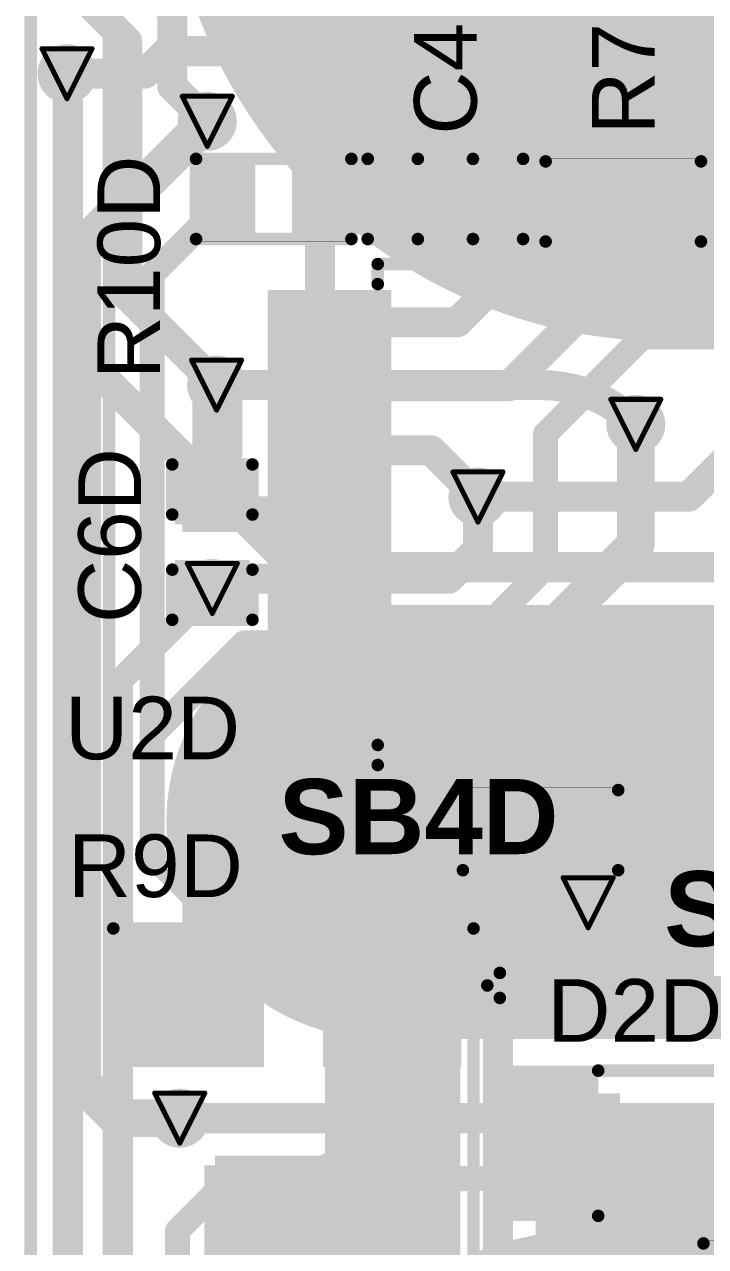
# Model space of a CAD drawing. Header units: inches. Extents: x -3.9 to 9.5, y -7 to 2.6.
# Drawn here: x -0.1086 to 0.1632, y -5.022 to -4.5341 of the extents above; entities that cross this region are included whole.
import ezdxf

# ---------------------------------------------------------------- set-up
doc = ezdxf.new("R2010")
doc.units = ezdxf.units.IN
doc.header["$MEASUREMENT"] = 0
for name, color, linetype in [('Board Outline', 216, 'Continuous'), ('Bottom Layer', 5, 'Continuous'), ('Bottom Overlay', 54, 'Continuous'), ('Bottom Paste', 16, 'Continuous'), ('Bottom Solder', 6, 'Continuous'), ('Drill Drawing', 1, 'Continuous'), ('Top Layer', 1, 'Continuous'), ('Top Overlay', 2, 'Continuous'), ('Top Paste', 8, 'Continuous'), ('Top Solder', 216, 'Continuous'), ('Via Holes', 16, 'Continuous')]:
    doc.layers.add(name, color=color, linetype=linetype)
doc.styles.add('Arial', font='', dxfattribs={"height": 0.2})
doc.styles.add('Arial_Bold', font='', dxfattribs={"height": 0.2})
doc.styles.get('Arial').set_extended_font_data('Arial')
doc.styles.get('Arial_Bold').set_extended_font_data('Arial', bold=True)

# ---------------------------------------------------------------- blocks, each defined once
blk = doc.blocks.new('14_TSSOP_38')
at = {"layer": 'Top Layer'}
for points in [[(0.08858, 0.08563), (0.12992, 0.08563), (0.12992, 0.06791), (0.08858, 0.06791)], [(0.08858, 0.06004), (0.12992, 0.06004), (0.12992, 0.04232), (0.08858, 0.04232)], [(0.08858, 0.03445), (0.12992, 0.03445), (0.12992, 0.01673), (0.08858, 0.01673)], [(0.08858, 0.00886), (0.12992, 0.00886), (0.12992, -0.00886), (0.08858, -0.00886)], [(0.08858, -0.01673), (0.12992, -0.01673), (0.12992, -0.03445), (0.08858, -0.03445)], [(0.08858, -0.04232), (0.12992, -0.04232), (0.12992, -0.06004), (0.08858, -0.06004)], [(0.08858, -0.06791), (0.12992, -0.06791), (0.12992, -0.08563), (0.08858, -0.08563)]]:
    blk.add_hatch(color=1, dxfattribs=at).paths.add_polyline_path(points)
at = {"layer": 'Top Paste'}
for points in [[(0.08858, 0.08563), (0.12992, 0.08563), (0.12992, 0.06791), (0.08858, 0.06791)], [(0.08858, 0.06004), (0.12992, 0.06004), (0.12992, 0.04232), (0.08858, 0.04232)], [(0.08858, 0.03445), (0.12992, 0.03445), (0.12992, 0.01673), (0.08858, 0.01673)], [(0.08858, 0.00886), (0.12992, 0.00886), (0.12992, -0.00886), (0.08858, -0.00886)], [(0.08858, -0.01673), (0.12992, -0.01673), (0.12992, -0.03445), (0.08858, -0.03445)], [(0.08858, -0.04232), (0.12992, -0.04232), (0.12992, -0.06004), (0.08858, -0.06004)], [(0.08858, -0.06791), (0.12992, -0.06791), (0.12992, -0.08563), (0.08858, -0.08563)]]:
    blk.add_hatch(color=8, dxfattribs=at).paths.add_polyline_path(points)
at = {"layer": 'Top Solder'}
for points in [[(0.08458, 0.08963), (0.13392, 0.08963), (0.13392, 0.06391), (0.08458, 0.06391)], [(0.08458, 0.06404), (0.13392, 0.06404), (0.13392, 0.03832), (0.08458, 0.03832)], [(0.08458, 0.03845), (0.13392, 0.03845), (0.13392, 0.01273), (0.08458, 0.01273)], [(0.08458, 0.01286), (0.13392, 0.01286), (0.13392, -0.01286), (0.08458, -0.01286)], [(0.08458, -0.01273), (0.13392, -0.01273), (0.13392, -0.03845), (0.08458, -0.03845)], [(0.08458, -0.03832), (0.13392, -0.03832), (0.13392, -0.06404), (0.08458, -0.06404)], [(0.08458, -0.06391), (0.13392, -0.06391), (0.13392, -0.08963), (0.08458, -0.08963)]]:
    blk.add_hatch(color=216, dxfattribs=at).paths.add_polyline_path(points)
at = {"layer": 'Top Overlay', "const_width": 0.005}
for points in [[(0.09, 0.1), (-0.09, 0.1)], [(0.09, 0.1), (0.09, 0.092)], [(0.09, -0.092), (0.09, -0.1)], [(0.09, -0.1), (-0.09, -0.1)]]:
    blk.add_lwpolyline(points, dxfattribs=at)
at = {"layer": 'Top Overlay', "const_width": 0.0025}
for points in [[(0.08875, 0.1, 1), (0.09125, 0.1, 1)], [(0.08875, 0.1, 1), (0.09125, 0.1, 1)], [(0.08875, 0.092, 1), (0.09125, 0.092, 1)], [(0.08875, -0.092, 1), (0.09125, -0.092, 1)], [(0.08875, -0.1, 1), (0.09125, -0.1, 1)], [(0.08875, -0.1, 1), (0.09125, -0.1, 1)]]:
    blk.add_lwpolyline(points, format="xyb", close=True, dxfattribs=at)
blk = doc.blocks.new('S______B______0402_80')
at = {"layer": 'Top Layer'}
for points in [[(-0.0275, -0.0125), (-0.0275, 0.0125), (-0.0095, 0.0125), (-0.0095, -0.0125)], [(0.0095, -0.0125), (0.0095, 0.0125), (0.0275, 0.0125), (0.0275, -0.0125)]]:
    blk.add_hatch(color=1, dxfattribs=at).paths.add_polyline_path(points)
at = {"layer": 'Top Paste'}
for points in [[(-0.0275, -0.0125), (-0.0275, 0.0125), (-0.0095, 0.0125), (-0.0095, -0.0125)], [(0.0095, -0.0125), (0.0095, 0.0125), (0.0275, 0.0125), (0.0275, -0.0125)]]:
    blk.add_hatch(color=8, dxfattribs=at).paths.add_polyline_path(points)
at = {"layer": 'Top Solder'}
for points in [[(-0.02967, -0.01467), (-0.02967, 0.01467), (-0.00733, 0.01467), (-0.00733, -0.01467)], [(0.00733, -0.01467), (0.00733, 0.01467), (0.02967, 0.01467), (0.02967, -0.01467)]]:
    blk.add_hatch(color=216, dxfattribs=at).paths.add_polyline_path(points)
at = {"layer": 'Top Overlay'}
for points, const_width in [([(-0.031, 0.016), (-0.031, -0.016)], 0.005), ([(0.031, 0.016), (-0.031, 0.016)], 0.005), ([(0.031, 0.016), (0.031, -0.016)], 0.005), ([(0.031, -0.016), (-0.031, -0.016)], 0.005), ([(0.032, -0.017), (-0.032, -0.017)], 0.000127)]:
    blk.add_lwpolyline(points, dxfattribs=dict(at, const_width=const_width))
for points, const_width in [([(-0.03225, 0.016, 1), (-0.02975, 0.016, 1)], 0.0025), ([(-0.03225, 0.016, 1), (-0.02975, 0.016, 1)], 0.0025), ([(0.02975, 0.016, 1), (0.03225, 0.016, 1)], 0.0025), ([(0.02975, 0.016, 1), (0.03225, 0.016, 1)], 0.0025), ([(-0.03225, -0.016, 1), (-0.02975, -0.016, 1)], 0.0025), ([(-0.03225, -0.016, 1), (-0.02975, -0.016, 1)], 0.0025), ([(0.02975, -0.016, 1), (0.03225, -0.016, 1)], 0.0025), ([(0.02975, -0.016, 1), (0.03225, -0.016, 1)], 0.0025), ([(-0.03203, -0.017, 1), (-0.03197, -0.017, 1)], 0.0000635), ([(0.03197, -0.017, 1), (0.03203, -0.017, 1)], 0.0000635)]:
    blk.add_lwpolyline(points, format="xyb", close=True, dxfattribs=dict(at, const_width=const_width))
blk = doc.blocks.new('R___0402_115')
at = {"layer": 'Top Layer'}
for points in [[(-0.0275, -0.0125), (-0.0275, 0.0125), (-0.0095, 0.0125), (-0.0095, -0.0125)], [(0.0095, -0.0125), (0.0095, 0.0125), (0.0275, 0.0125), (0.0275, -0.0125)]]:
    blk.add_hatch(color=1, dxfattribs=at).paths.add_polyline_path(points)
at = {"layer": 'Top Paste'}
for points in [[(-0.0275, -0.0125), (-0.0275, 0.0125), (-0.0095, 0.0125), (-0.0095, -0.0125)], [(0.0095, -0.0125), (0.0095, 0.0125), (0.0275, 0.0125), (0.0275, -0.0125)]]:
    blk.add_hatch(color=8, dxfattribs=at).paths.add_polyline_path(points)
at = {"layer": 'Top Solder'}
for points in [[(-0.02967, -0.01467), (-0.02967, 0.01467), (-0.00733, 0.01467), (-0.00733, -0.01467)], [(0.00733, -0.01467), (0.00733, 0.01467), (0.02967, 0.01467), (0.02967, -0.01467)]]:
    blk.add_hatch(color=216, dxfattribs=at).paths.add_polyline_path(points)
at = {"layer": 'Top Overlay'}
for points, const_width in [([(-0.031, -0.016), (-0.031, 0.016)], 0.005), ([(-0.031, 0.016), (0.031, 0.016)], 0.005), ([(0.031, -0.016), (0.031, 0.016)], 0.005), ([(-0.031, -0.016), (0.031, -0.016)], 0.005), ([(-0.032, -0.017), (0.032, -0.017)], 0.000127)]:
    blk.add_lwpolyline(points, dxfattribs=dict(at, const_width=const_width))
for points, const_width in [([(-0.03225, 0.016, 1), (-0.02975, 0.016, 1)], 0.0025), ([(-0.03225, 0.016, 1), (-0.02975, 0.016, 1)], 0.0025), ([(0.02975, 0.016, 1), (0.03225, 0.016, 1)], 0.0025), ([(0.02975, 0.016, 1), (0.03225, 0.016, 1)], 0.0025), ([(-0.03225, -0.016, 1), (-0.02975, -0.016, 1)], 0.0025), ([(-0.03225, -0.016, 1), (-0.02975, -0.016, 1)], 0.0025), ([(0.02975, -0.016, 1), (0.03225, -0.016, 1)], 0.0025), ([(0.02975, -0.016, 1), (0.03225, -0.016, 1)], 0.0025), ([(-0.03203, -0.017, 1), (-0.03197, -0.017, 1)], 0.0000635), ([(0.03197, -0.017, 1), (0.03203, -0.017, 1)], 0.0000635)]:
    blk.add_lwpolyline(points, format="xyb", close=True, dxfattribs=dict(at, const_width=const_width))
blk = doc.blocks.new('TC33X_2_104E__122')
at = {"layer": 'Top Layer'}
for points in [[(0.00787, 0.12992), (0.07087, 0.12992), (0.07087, 0.07087), (0.00787, 0.07087)], [(-0.02362, 0.02362), (0.02362, 0.02362), (0.02362, -0.02362), (-0.02362, -0.02362)], [(0.05512, 0.02362), (0.10236, 0.02362), (0.10236, -0.02362), (0.05512, -0.02362)]]:
    blk.add_hatch(color=1, dxfattribs=at).paths.add_polyline_path(points)
at = {"layer": 'Top Paste'}
for points in [[(0.00787, 0.12992), (0.07087, 0.12992), (0.07087, 0.07087), (0.00787, 0.07087)], [(-0.02362, 0.02362), (0.02362, 0.02362), (0.02362, -0.02362), (-0.02362, -0.02362)], [(0.05512, 0.02362), (0.10236, 0.02362), (0.10236, -0.02362), (0.05512, -0.02362)]]:
    blk.add_hatch(color=8, dxfattribs=at).paths.add_polyline_path(points)
at = {"layer": 'Top Solder'}
for points in [[(0.00387, 0.13392), (0.07487, 0.13392), (0.07487, 0.06687), (0.00387, 0.06687)], [(-0.02762, 0.02762), (0.02762, 0.02762), (0.02762, -0.02762), (-0.02762, -0.02762)], [(0.05112, 0.02762), (0.10636, 0.02762), (0.10636, -0.02762), (0.05112, -0.02762)]]:
    blk.add_hatch(color=216, dxfattribs=at).paths.add_polyline_path(points)
at = {"layer": 'Top Overlay', "const_width": 0.005}
for points in [[(-0.02063, 0.1242), (-0.03252, 0.11231)], [(-0.00063, 0.1242), (-0.02063, 0.1242)], [(0.09937, 0.1242), (0.07937, 0.1242)], [(0.11126, 0.11231), (0.09937, 0.1242)], [(-0.03252, 0.11231), (-0.03252, -0.02776)], [(0.11126, 0.11231), (0.11126, -0.02776)], [(-0.038, -0.005), (-0.043, 0)], [(-0.043, 0), (-0.043, -0.01)], [(-0.038, -0.005), (-0.043, -0.01)], [(0.11126, -0.02776), (-0.03252, -0.02776)]]:
    blk.add_lwpolyline(points, dxfattribs=at)
at = {"layer": 'Top Overlay', "const_width": 0.0025}
for points in [[(-0.02188, 0.1242, 1), (-0.01938, 0.1242, 1)], [(-0.02188, 0.1242, 1), (-0.01938, 0.1242, 1)], [(-0.00188, 0.1242, 1), (0.00062, 0.1242, 1)], [(0.07812, 0.1242, 1), (0.08062, 0.1242, 1)], [(0.09812, 0.1242, 1), (0.10062, 0.1242, 1)], [(0.09812, 0.1242, 1), (0.10062, 0.1242, 1)], [(-0.03377, 0.11231, 1), (-0.03127, 0.11231, 1)], [(-0.03377, 0.11231, 1), (-0.03127, 0.11231, 1)], [(0.11001, 0.11231, 1), (0.11251, 0.11231, 1)], [(0.11001, 0.11231, 1), (0.11251, 0.11231, 1)], [(-0.04425, 0, 1), (-0.04175, 0, 1)], [(-0.04425, 0, 1), (-0.04175, 0, 1)], [(-0.03925, -0.005, 1), (-0.03675, -0.005, 1)], [(-0.03925, -0.005, 1), (-0.03675, -0.005, 1)], [(-0.04425, -0.01, 1), (-0.04175, -0.01, 1)], [(-0.04425, -0.01, 1), (-0.04175, -0.01, 1)], [(-0.03377, -0.02776, 1), (-0.03127, -0.02776, 1)], [(-0.03377, -0.02776, 1), (-0.03127, -0.02776, 1)], [(0.11001, -0.02776, 1), (0.11251, -0.02776, 1)], [(0.11001, -0.02776, 1), (0.11251, -0.02776, 1)]]:
    blk.add_lwpolyline(points, format="xyb", close=True, dxfattribs=at)
blk = doc.blocks.new('R__0402_136')
at = {"layer": 'Top Layer'}
for points in [[(-0.0275, -0.0125), (-0.0275, 0.0125), (-0.0095, 0.0125), (-0.0095, -0.0125)], [(0.0095, -0.0125), (0.0095, 0.0125), (0.0275, 0.0125), (0.0275, -0.0125)]]:
    blk.add_hatch(color=1, dxfattribs=at).paths.add_polyline_path(points)
at = {"layer": 'Top Paste'}
for points in [[(-0.0275, -0.0125), (-0.0275, 0.0125), (-0.0095, 0.0125), (-0.0095, -0.0125)], [(0.0095, -0.0125), (0.0095, 0.0125), (0.0275, 0.0125), (0.0275, -0.0125)]]:
    blk.add_hatch(color=8, dxfattribs=at).paths.add_polyline_path(points)
at = {"layer": 'Top Solder'}
for points in [[(-0.0315, -0.0165), (-0.0315, 0.0165), (-0.0055, 0.0165), (-0.0055, -0.0165)], [(0.0055, -0.0165), (0.0055, 0.0165), (0.0315, 0.0165), (0.0315, -0.0165)]]:
    blk.add_hatch(color=216, dxfattribs=at).paths.add_polyline_path(points)
at = {"layer": 'Top Overlay'}
for points, const_width in [([(-0.031, 0.016), (-0.031, -0.016)], 0.005), ([(0.031, 0.016), (-0.031, 0.016)], 0.005), ([(0.031, 0.016), (0.031, -0.016)], 0.005), ([(0.031, -0.016), (-0.031, -0.016)], 0.005), ([(0.032, -0.017), (-0.032, -0.017)], 0.000127)]:
    blk.add_lwpolyline(points, dxfattribs=dict(at, const_width=const_width))
for points, const_width in [([(-0.03225, 0.016, 1), (-0.02975, 0.016, 1)], 0.0025), ([(-0.03225, 0.016, 1), (-0.02975, 0.016, 1)], 0.0025), ([(0.02975, 0.016, 1), (0.03225, 0.016, 1)], 0.0025), ([(0.02975, 0.016, 1), (0.03225, 0.016, 1)], 0.0025), ([(-0.03225, -0.016, 1), (-0.02975, -0.016, 1)], 0.0025), ([(-0.03225, -0.016, 1), (-0.02975, -0.016, 1)], 0.0025), ([(0.02975, -0.016, 1), (0.03225, -0.016, 1)], 0.0025), ([(0.02975, -0.016, 1), (0.03225, -0.016, 1)], 0.0025), ([(-0.03203, -0.017, 1), (-0.03197, -0.017, 1)], 0.0000635), ([(0.03197, -0.017, 1), (0.03203, -0.017, 1)], 0.0000635)]:
    blk.add_lwpolyline(points, format="xyb", close=True, dxfattribs=dict(at, const_width=const_width))
blk = doc.blocks.new('R___0402_150')
at = {"layer": 'Top Layer'}
for points in [[(-0.0275, -0.0125), (-0.0275, 0.0125), (-0.0095, 0.0125), (-0.0095, -0.0125)], [(0.0095, -0.0125), (0.0095, 0.0125), (0.0275, 0.0125), (0.0275, -0.0125)]]:
    blk.add_hatch(color=1, dxfattribs=at).paths.add_polyline_path(points)
at = {"layer": 'Top Paste'}
for points in [[(-0.0275, -0.0125), (-0.0275, 0.0125), (-0.0095, 0.0125), (-0.0095, -0.0125)], [(0.0095, -0.0125), (0.0095, 0.0125), (0.0275, 0.0125), (0.0275, -0.0125)]]:
    blk.add_hatch(color=8, dxfattribs=at).paths.add_polyline_path(points)
at = {"layer": 'Top Solder'}
for points in [[(-0.02967, -0.01467), (-0.02967, 0.01467), (-0.00733, 0.01467), (-0.00733, -0.01467)], [(0.00733, -0.01467), (0.00733, 0.01467), (0.02967, 0.01467), (0.02967, -0.01467)]]:
    blk.add_hatch(color=216, dxfattribs=at).paths.add_polyline_path(points)
at = {"layer": 'Top Overlay'}
for points, const_width in [([(-0.031, 0.016), (-0.031, -0.016)], 0.005), ([(0.031, 0.016), (-0.031, 0.016)], 0.005), ([(0.031, 0.016), (0.031, -0.016)], 0.005), ([(0.031, -0.016), (-0.031, -0.016)], 0.005), ([(0.032, -0.017), (-0.032, -0.017)], 0.000127)]:
    blk.add_lwpolyline(points, dxfattribs=dict(at, const_width=const_width))
for points, const_width in [([(-0.03225, 0.016, 1), (-0.02975, 0.016, 1)], 0.0025), ([(-0.03225, 0.016, 1), (-0.02975, 0.016, 1)], 0.0025), ([(0.02975, 0.016, 1), (0.03225, 0.016, 1)], 0.0025), ([(0.02975, 0.016, 1), (0.03225, 0.016, 1)], 0.0025), ([(-0.03225, -0.016, 1), (-0.02975, -0.016, 1)], 0.0025), ([(-0.03225, -0.016, 1), (-0.02975, -0.016, 1)], 0.0025), ([(0.02975, -0.016, 1), (0.03225, -0.016, 1)], 0.0025), ([(0.02975, -0.016, 1), (0.03225, -0.016, 1)], 0.0025), ([(-0.03203, -0.017, 1), (-0.03197, -0.017, 1)], 0.0000635), ([(0.03197, -0.017, 1), (0.03203, -0.017, 1)], 0.0000635)]:
    blk.add_lwpolyline(points, format="xyb", close=True, dxfattribs=dict(at, const_width=const_width))
blk = doc.blocks.new('_EMG________B_199')
at = {"layer": 'Bottom Layer'}
h = blk.add_hatch(color=5, dxfattribs=at)
edge = h.paths.add_edge_path()
edge.add_arc((0, 0.3932), 0.19685, 0, 360)
h = blk.add_hatch(color=5, dxfattribs=at)
edge = h.paths.add_edge_path()
edge.add_arc((-0.11417, 0.0005), 0.08268, 90, 270)
edge.add_line((-0.11417, -0.08217), (0.11417, -0.08217))
edge.add_arc((0.11417, 0.0005), 0.08268, 270, 450)
edge.add_line((0.11417, 0.08318), (-0.11417, 0.08318))
at = {"layer": 'Bottom Paste'}
h = blk.add_hatch(color=16, dxfattribs=at)
edge = h.paths.add_edge_path()
edge.add_arc((0, 0.3932), 0.19685, 0, 360)
h = blk.add_hatch(color=16, dxfattribs=at)
edge = h.paths.add_edge_path()
edge.add_arc((-0.11417, 0.0005), 0.08268, 90, 270)
edge.add_line((-0.11417, -0.08217), (0.11417, -0.08217))
edge.add_arc((0.11417, 0.0005), 0.08268, 270, 450)
edge.add_line((0.11417, 0.08318), (-0.11417, 0.08318))
at = {"layer": 'Bottom Solder'}
h = blk.add_hatch(color=6, dxfattribs=at)
edge = h.paths.add_edge_path()
edge.add_arc((0, 0.3932), 0.20085, 0, 360)
h = blk.add_hatch(color=6, dxfattribs=at)
edge = h.paths.add_edge_path()
edge.add_arc((-0.11417, 0.0005), 0.08668, 90, 270)
edge.add_line((-0.11417, -0.08617), (0.11417, -0.08617))
edge.add_arc((0.11417, 0.0005), 0.08668, 270, 450)
edge.add_line((0.11417, 0.08718), (-0.11417, 0.08718))
at = {"layer": 'Bottom Overlay', "const_width": 0.005}
blk.add_lwpolyline([(-0.22375, -0.43172), (-0.22375, 0.43172)], dxfattribs=at)
blk = doc.blocks.new('SOD_323_213')
at = {"layer": 'Top Layer'}
for points in [[(-0.02953, -0.01772), (-0.06102, -0.01772), (-0.06102, 0.01772), (-0.02953, 0.01772)], [(0.06102, -0.01772), (0.02953, -0.01772), (0.02953, 0.01772), (0.06102, 0.01772)]]:
    blk.add_hatch(color=1, dxfattribs=at).paths.add_polyline_path(points)
at = {"layer": 'Top Overlay'}
for points in [[(-0.079, 0.019), (-0.036, 0.019), (-0.036, 0.031), (-0.079, 0.031)], [(-0.079, -0.02), (-0.062, -0.02), (-0.062, 0.02), (-0.079, 0.02)], [(-0.079, -0.031), (-0.036, -0.031), (-0.036, -0.019), (-0.079, -0.019)]]:
    blk.add_hatch(color=2, dxfattribs=at).paths.add_polyline_path(points)
at = {"layer": 'Top Paste'}
for points in [[(-0.02953, -0.01772), (-0.06102, -0.01772), (-0.06102, 0.01772), (-0.02953, 0.01772)], [(0.06102, -0.01772), (0.02953, -0.01772), (0.02953, 0.01772), (0.06102, 0.01772)]]:
    blk.add_hatch(color=8, dxfattribs=at).paths.add_polyline_path(points)
at = {"layer": 'Top Solder'}
for points in [[(-0.02736, -0.01988), (-0.06319, -0.01988), (-0.06319, 0.01988), (-0.02736, 0.01988)], [(0.06319, -0.01988), (0.02736, -0.01988), (0.02736, 0.01988), (0.06319, 0.01988)]]:
    blk.add_hatch(color=216, dxfattribs=at).paths.add_polyline_path(points)
at = {"layer": 'Top Overlay', "const_width": 0.005}
for points in [[(-0.036, 0.029), (0.037, 0.029)], [(0.037, 0.022), (0.037, 0.029)], [(0.037, -0.029), (0.037, -0.022)], [(-0.036, -0.029), (0.037, -0.029)]]:
    blk.add_lwpolyline(points, dxfattribs=at)
at = {"layer": 'Top Overlay', "const_width": 0.0025}
for points in [[(-0.03725, 0.029, 1), (-0.03475, 0.029, 1)], [(0.03575, 0.029, 1), (0.03825, 0.029, 1)], [(0.03575, 0.029, 1), (0.03825, 0.029, 1)], [(0.03575, 0.022, 1), (0.03825, 0.022, 1)], [(0.03575, -0.022, 1), (0.03825, -0.022, 1)], [(-0.03725, -0.029, 1), (-0.03475, -0.029, 1)], [(0.03575, -0.029, 1), (0.03825, -0.029, 1)], [(0.03575, -0.029, 1), (0.03825, -0.029, 1)]]:
    blk.add_lwpolyline(points, format="xyb", close=True, dxfattribs=at)
blk = doc.blocks.new('C___0402_227')
at = {"layer": 'Top Layer'}
for points in [[(-0.0275, -0.0125), (-0.0275, 0.0125), (-0.0095, 0.0125), (-0.0095, -0.0125)], [(0.0095, -0.0125), (0.0095, 0.0125), (0.0275, 0.0125), (0.0275, -0.0125)]]:
    blk.add_hatch(color=1, dxfattribs=at).paths.add_polyline_path(points)
at = {"layer": 'Top Paste'}
for points in [[(-0.0275, -0.0125), (-0.0275, 0.0125), (-0.0095, 0.0125), (-0.0095, -0.0125)], [(0.0095, -0.0125), (0.0095, 0.0125), (0.0275, 0.0125), (0.0275, -0.0125)]]:
    blk.add_hatch(color=8, dxfattribs=at).paths.add_polyline_path(points)
at = {"layer": 'Top Solder'}
for points in [[(-0.02986, -0.01486), (-0.02986, 0.01486), (-0.00714, 0.01486), (-0.00714, -0.01486)], [(0.00714, -0.01486), (0.00714, 0.01486), (0.02986, 0.01486), (0.02986, -0.01486)]]:
    blk.add_hatch(color=216, dxfattribs=at).paths.add_polyline_path(points)
at = {"layer": 'Top Overlay', "const_width": 0.005}
for points in [[(-0.011, 0.016), (-0.031, 0.016)], [(-0.031, -0.016), (-0.031, 0.016)], [(0.031, 0.016), (0.011, 0.016)], [(0.031, -0.016), (0.031, 0.016)], [(-0.011, -0.016), (-0.031, -0.016)], [(0.031, -0.016), (0.011, -0.016)]]:
    blk.add_lwpolyline(points, dxfattribs=at)
at = {"layer": 'Top Overlay', "const_width": 0.0025}
for points in [[(-0.03225, 0.016, 1), (-0.02975, 0.016, 1)], [(-0.03225, 0.016, 1), (-0.02975, 0.016, 1)], [(-0.01225, 0.016, 1), (-0.00975, 0.016, 1)], [(0.00975, 0.016, 1), (0.01225, 0.016, 1)], [(0.02975, 0.016, 1), (0.03225, 0.016, 1)], [(0.02975, 0.016, 1), (0.03225, 0.016, 1)], [(-0.03225, -0.016, 1), (-0.02975, -0.016, 1)], [(-0.03225, -0.016, 1), (-0.02975, -0.016, 1)], [(-0.01225, -0.016, 1), (-0.00975, -0.016, 1)], [(0.00975, -0.016, 1), (0.01225, -0.016, 1)], [(0.02975, -0.016, 1), (0.03225, -0.016, 1)], [(0.02975, -0.016, 1), (0.03225, -0.016, 1)]]:
    blk.add_lwpolyline(points, format="xyb", close=True, dxfattribs=at)
blk = doc.blocks.new('C___0402_241')
at = {"layer": 'Top Layer'}
for points in [[(-0.0275, -0.0125), (-0.0275, 0.0125), (-0.0095, 0.0125), (-0.0095, -0.0125)], [(0.0095, -0.0125), (0.0095, 0.0125), (0.0275, 0.0125), (0.0275, -0.0125)]]:
    blk.add_hatch(color=1, dxfattribs=at).paths.add_polyline_path(points)
at = {"layer": 'Top Paste'}
for points in [[(-0.0275, -0.0125), (-0.0275, 0.0125), (-0.0095, 0.0125), (-0.0095, -0.0125)], [(0.0095, -0.0125), (0.0095, 0.0125), (0.0275, 0.0125), (0.0275, -0.0125)]]:
    blk.add_hatch(color=8, dxfattribs=at).paths.add_polyline_path(points)
at = {"layer": 'Top Solder'}
for points in [[(-0.02986, -0.01486), (-0.02986, 0.01486), (-0.00714, 0.01486), (-0.00714, -0.01486)], [(0.00714, -0.01486), (0.00714, 0.01486), (0.02986, 0.01486), (0.02986, -0.01486)]]:
    blk.add_hatch(color=216, dxfattribs=at).paths.add_polyline_path(points)
at = {"layer": 'Top Overlay', "const_width": 0.005}
for points in [[(-0.011, 0.016), (-0.031, 0.016)], [(-0.031, 0.016), (-0.031, -0.016)], [(0.031, 0.016), (0.011, 0.016)], [(0.031, 0.016), (0.031, -0.016)], [(-0.011, -0.016), (-0.031, -0.016)], [(0.031, -0.016), (0.011, -0.016)]]:
    blk.add_lwpolyline(points, dxfattribs=at)
at = {"layer": 'Top Overlay', "const_width": 0.0025}
for points in [[(-0.03225, 0.016, 1), (-0.02975, 0.016, 1)], [(-0.03225, 0.016, 1), (-0.02975, 0.016, 1)], [(-0.01225, 0.016, 1), (-0.00975, 0.016, 1)], [(0.00975, 0.016, 1), (0.01225, 0.016, 1)], [(0.02975, 0.016, 1), (0.03225, 0.016, 1)], [(0.02975, 0.016, 1), (0.03225, 0.016, 1)], [(-0.03225, -0.016, 1), (-0.02975, -0.016, 1)], [(-0.03225, -0.016, 1), (-0.02975, -0.016, 1)], [(-0.01225, -0.016, 1), (-0.00975, -0.016, 1)], [(0.00975, -0.016, 1), (0.01225, -0.016, 1)], [(0.02975, -0.016, 1), (0.03225, -0.016, 1)], [(0.02975, -0.016, 1), (0.03225, -0.016, 1)]]:
    blk.add_lwpolyline(points, format="xyb", close=True, dxfattribs=at)

msp = doc.modelspace()

# ---------------------------------------------------------------- hatches: boundary and pattern name
at = {"layer": 'Bottom Layer'}
h = msp.add_hatch(color=5, dxfattribs=at)
edge = h.paths.add_edge_path()
edge.add_arc((-0.09165, -4.55378), 0.01181, 0, 360)
h = msp.add_hatch(color=5, dxfattribs=at)
edge = h.paths.add_edge_path()
edge.add_arc((-0.03565, -4.57278), 0.01181, 0, 360)
h = msp.add_hatch(color=5, dxfattribs=at)
edge = h.paths.add_edge_path()
edge.add_arc((-0.03195, -4.67808), 0.01181, 0, 360)
h = msp.add_hatch(color=5, dxfattribs=at)
edge = h.paths.add_edge_path()
edge.add_arc((0.13537, -4.69378), 0.01181, 0, 360)
h = msp.add_hatch(color=5, dxfattribs=at)
edge = h.paths.add_edge_path()
edge.add_arc((0.07235, -4.72278), 0.01181, 0, 360)
h = msp.add_hatch(color=5, dxfattribs=at)
edge = h.paths.add_edge_path()
edge.add_arc((-0.03365, -4.75928), 0.01181, 0, 360)
h = msp.add_hatch(color=5, dxfattribs=at)
edge = h.paths.add_edge_path()
edge.add_arc((0.11635, -4.88478), 0.01181, 0, 360)
h = msp.add_hatch(color=5, dxfattribs=at)
edge = h.paths.add_edge_path()
edge.add_arc((-0.04665, -4.97078), 0.01181, 0, 360)
at = {"layer": 'Top Layer'}
h = msp.add_hatch(color=1, dxfattribs=at)
edge = h.paths.add_edge_path()
edge.add_arc((-0.09165, -4.55378), 0.01181, 0, 360)
h = msp.add_hatch(color=1, dxfattribs=at)
edge = h.paths.add_edge_path()
edge.add_arc((-0.03565, -4.57278), 0.01181, 0, 360)
for points in [[(0.13837, -4.61778), (0.19437, -4.61778), (0.19437, -4.57178), (0.13837, -4.57178)], [(0.06737, -4.61878), (0.12237, -4.61878), (0.12237, -4.59078), (0.06737, -4.59078)], [(-0.04565, -4.73678), (-0.01765, -4.73678), (-0.01765, -4.71078), (-0.04565, -4.71078)], [(-0.01865, -4.85878), (0.05235, -4.85878), (0.05235, -4.79778), (-0.01865, -4.79778)], [(0.01135, -5.05278), (0.06535, -5.05278), (0.06535, -4.89178), (0.01135, -4.89178)], [(0.09535, -5.05078), (0.17535, -5.05078), (0.17535, -4.96478), (0.09535, -4.96478)], [(-0.03265, -5.03978), (0.03035, -5.03978), (0.03035, -4.98578), (-0.03265, -4.98578)]]:
    msp.add_hatch(color=1, dxfattribs=at).paths.add_polyline_path(points)
h = msp.add_hatch(color=1, dxfattribs=at)
edge = h.paths.add_edge_path()
edge.add_arc((-0.03195, -4.67808), 0.01181, 0, 360)
h = msp.add_hatch(color=1, dxfattribs=at)
edge = h.paths.add_edge_path()
edge.add_arc((0.13537, -4.69378), 0.01181, 0, 360)
h = msp.add_hatch(color=1, dxfattribs=at)
edge = h.paths.add_edge_path()
edge.add_arc((0.07235, -4.72278), 0.01181, 0, 360)
h = msp.add_hatch(color=1, dxfattribs=at)
edge = h.paths.add_edge_path()
edge.add_arc((-0.03365, -4.75928), 0.01181, 0, 360)
h = msp.add_hatch(color=1, dxfattribs=at)
edge = h.paths.add_edge_path()
edge.add_arc((0.11635, -4.88478), 0.01181, 0, 360)
h = msp.add_hatch(color=1, dxfattribs=at)
edge = h.paths.add_edge_path()
edge.add_arc((-0.04665, -4.97078), 0.01181, 0, 360)
at = {"layer": 'Via Holes'}
h = msp.add_hatch(color=7, dxfattribs=at)
edge = h.paths.add_edge_path()
edge.add_arc((-0.09165, -4.55378), 0.00591, 0, 360)
h = msp.add_hatch(color=7, dxfattribs=at)
edge = h.paths.add_edge_path()
edge.add_arc((-0.03565, -4.57278), 0.00591, 0, 360)
h = msp.add_hatch(color=7, dxfattribs=at)
edge = h.paths.add_edge_path()
edge.add_arc((-0.03195, -4.67808), 0.00591, 0, 360)
h = msp.add_hatch(color=7, dxfattribs=at)
edge = h.paths.add_edge_path()
edge.add_arc((0.13537, -4.69378), 0.00591, 0, 360)
h = msp.add_hatch(color=7, dxfattribs=at)
edge = h.paths.add_edge_path()
edge.add_arc((0.07235, -4.72278), 0.00591, 0, 360)
h = msp.add_hatch(color=7, dxfattribs=at)
edge = h.paths.add_edge_path()
edge.add_arc((-0.03365, -4.75928), 0.00591, 0, 360)
h = msp.add_hatch(color=7, dxfattribs=at)
edge = h.paths.add_edge_path()
edge.add_arc((0.11635, -4.88478), 0.00591, 0, 360)
h = msp.add_hatch(color=7, dxfattribs=at)
edge = h.paths.add_edge_path()
edge.add_arc((-0.04665, -4.97078), 0.00591, 0, 360)

# ---------------------------------------------------------------- linework, layer by layer
at = {"layer": 'Board Outline', "const_width": 0.005}
msp.add_lwpolyline([(-0.10614, -5.28378), (-0.10613, -4.42332)], dxfattribs=at)
at = {"layer": 'Bottom Layer'}
for points, const_width in [([(-0.06484, -4.51359), (-0.04965, -4.52878)], 0.012), ([(-0.08865, -4.51978), (-0.06765, -4.54078)], 0.012), ([(-0.04965, -4.55878), (-0.04965, -4.52878)], 0.012), ([(-0.06765, -4.64238), (-0.06765, -4.54078)], 0.012), ([(-0.09165, -4.55378), (-0.09133, -4.5541)], 0.012), ([(-0.09133, -4.66086), (-0.09133, -4.5541)], 0.012), ([(-0.04965, -4.55878), (-0.03565, -4.57278)], 0.012), ([(-0.06765, -4.64238), (-0.03195, -4.67808)], 0.012), ([(-0.09133, -5.22328), (-0.09133, -4.66086)], 0.012), ([(-0.09133, -4.66086), (-0.0014, -4.75078)], 0.012), ([(-0.03195, -4.67808), (0.09746, -4.67808)], 0.012), ([(0.15654, -4.72259), (0.17635, -4.70278)], 0.012), ([(0.07235, -4.72278), (0.07254, -4.72259)], 0.012), ([(0.07254, -4.72259), (0.15654, -4.72259)], 0.012), ([(-0.0014, -4.75078), (0.17637, -4.75078)], 0.012), ([(-0.07033, -4.79596), (-0.03365, -4.75928)], 0.01), ([(-0.07033, -5.1251), (-0.07033, -4.79596)], 0.01), ([(-0.04665, -4.97078), (0.22435, -4.97078)], 0.012), ([(-0.04752, -5.01565), (-0.02761, -4.99574)], 0.01), ([(-0.02761, -4.99574), (0.22011, -4.99359)], 0.01), ([(-0.04752, -5.01565), (-0.04752, -5.0627)], 0.01)]:
    msp.add_lwpolyline(points, dxfattribs=dict(at, const_width=const_width))
for points, const_width in [([(-0.05265, -4.52878, 1), (-0.04665, -4.52878, 1)], 0.006), ([(-0.05265, -4.52878, 1), (-0.04665, -4.52878, 1)], 0.006), ([(-0.07065, -4.54078, 1), (-0.06465, -4.54078, 1)], 0.006), ([(-0.07065, -4.54078, 1), (-0.06465, -4.54078, 1)], 0.006), ([(-0.09465, -4.55378, 1), (-0.08865, -4.55378, 1)], 0.006), ([(-0.09433, -4.5541, 1), (-0.08833, -4.5541, 1)], 0.006), ([(-0.09433, -4.5541, 1), (-0.08833, -4.5541, 1)], 0.006), ([(-0.05265, -4.55878, 1), (-0.04665, -4.55878, 1)], 0.006), ([(-0.05265, -4.55878, 1), (-0.04665, -4.55878, 1)], 0.006), ([(-0.03865, -4.57278, 1), (-0.03265, -4.57278, 1)], 0.006), ([(-0.07065, -4.64238, 1), (-0.06465, -4.64238, 1)], 0.006), ([(-0.07065, -4.64238, 1), (-0.06465, -4.64238, 1)], 0.006), ([(-0.09433, -4.66086, 1), (-0.08833, -4.66086, 1)], 0.006), ([(-0.09433, -4.66086, 1), (-0.08833, -4.66086, 1)], 0.006), ([(-0.09433, -4.66086, 1), (-0.08833, -4.66086, 1)], 0.006), ([(-0.03495, -4.67808, 1), (-0.02895, -4.67808, 1)], 0.006), ([(-0.03495, -4.67808, 1), (-0.02895, -4.67808, 1)], 0.006), ([(0.09446, -4.67808, 1), (0.10046, -4.67808, 1)], 0.006), ([(0.09446, -4.67808, 1), (0.10046, -4.67808, 1)], 0.006), ([(0.13237, -4.69378, 1), (0.13837, -4.69378, 1)], 0.006), ([(0.06935, -4.72278, 1), (0.07535, -4.72278, 1)], 0.006), ([(0.06954, -4.72259, 1), (0.07554, -4.72259, 1)], 0.006), ([(0.06954, -4.72259, 1), (0.07554, -4.72259, 1)], 0.006), ([(0.15354, -4.72259, 1), (0.15954, -4.72259, 1)], 0.006), ([(0.15354, -4.72259, 1), (0.15954, -4.72259, 1)], 0.006), ([(-0.0044, -4.75078, 1), (0.0016, -4.75078, 1)], 0.006), ([(-0.0044, -4.75078, 1), (0.0016, -4.75078, 1)], 0.006), ([(-0.03615, -4.75928, 1), (-0.03115, -4.75928, 1)], 0.005), ([(-0.07283, -4.79596, 1), (-0.06783, -4.79596, 1)], 0.005), ([(-0.07283, -4.79596, 1), (-0.06783, -4.79596, 1)], 0.005), ([(-0.04965, -4.97078, 1), (-0.04365, -4.97078, 1)], 0.006), ([(-0.03011, -4.99574, 1), (-0.02511, -4.99574, 1)], 0.005), ([(-0.03011, -4.99574, 1), (-0.02511, -4.99574, 1)], 0.005), ([(-0.05002, -5.01565, 1), (-0.04502, -5.01565, 1)], 0.005), ([(-0.05002, -5.01565, 1), (-0.04502, -5.01565, 1)], 0.005)]:
    msp.add_lwpolyline(points, format="xyb", close=True, dxfattribs=dict(at, const_width=const_width))
for points, const_width in [([(0.09746, -4.67808, -0.198913), (0.13537, -4.69378)], 0.012), ([(-0.02265, -5.09928, -1.34747), (0.20885, -5.46541)], 0.02)]:
    msp.add_lwpolyline(points, format="xyb", dxfattribs=dict(at, const_width=const_width))
at = {"layer": 'Drill Drawing', "const_width": 0.002}
for points in [[(-0.10165, -4.54378), (-0.08165, -4.54378)], [(-0.10165, -4.54378), (-0.09165, -4.56378)], [(-0.09165, -4.56378), (-0.08165, -4.54378)], [(-0.04565, -4.56278), (-0.02565, -4.56278)], [(-0.04565, -4.56278), (-0.03565, -4.58278)], [(-0.03565, -4.58278), (-0.02565, -4.56278)], [(-0.04195, -4.66808), (-0.02195, -4.66808)], [(-0.04195, -4.66808), (-0.03195, -4.68808)], [(-0.03195, -4.68808), (-0.02195, -4.66808)], [(0.12537, -4.68378), (0.14537, -4.68378)], [(0.12537, -4.68378), (0.13537, -4.70378)], [(0.13537, -4.70378), (0.14537, -4.68378)], [(0.06235, -4.71278), (0.08235, -4.71278)], [(0.06235, -4.71278), (0.07235, -4.73278)], [(0.07235, -4.73278), (0.08235, -4.71278)], [(-0.04365, -4.74928), (-0.02365, -4.74928)], [(-0.04365, -4.74928), (-0.03365, -4.76928)], [(-0.03365, -4.76928), (-0.02365, -4.74928)], [(0.10635, -4.87478), (0.12635, -4.87478)], [(0.10635, -4.87478), (0.11635, -4.89478)], [(0.11635, -4.89478), (0.12635, -4.87478)], [(-0.05665, -4.96078), (-0.03665, -4.96078)], [(-0.05665, -4.96078), (-0.04665, -4.98078)], [(-0.04665, -4.98078), (-0.03665, -4.96078)]]:
    msp.add_lwpolyline(points, dxfattribs=at)
at = {"layer": 'Drill Drawing', "const_width": 0.001}
for points in [[(-0.10215, -4.54378, 1), (-0.10115, -4.54378, 1)], [(-0.10215, -4.54378, 1), (-0.10115, -4.54378, 1)], [(-0.08215, -4.54378, 1), (-0.08115, -4.54378, 1)], [(-0.08215, -4.54378, 1), (-0.08115, -4.54378, 1)], [(-0.04615, -4.56278, 1), (-0.04515, -4.56278, 1)], [(-0.04615, -4.56278, 1), (-0.04515, -4.56278, 1)], [(-0.02615, -4.56278, 1), (-0.02515, -4.56278, 1)], [(-0.02615, -4.56278, 1), (-0.02515, -4.56278, 1)], [(-0.09215, -4.56378, 1), (-0.09115, -4.56378, 1)], [(-0.09215, -4.56378, 1), (-0.09115, -4.56378, 1)], [(-0.03615, -4.58278, 1), (-0.03515, -4.58278, 1)], [(-0.03615, -4.58278, 1), (-0.03515, -4.58278, 1)], [(-0.04245, -4.66808, 1), (-0.04145, -4.66808, 1)], [(-0.04245, -4.66808, 1), (-0.04145, -4.66808, 1)], [(-0.02245, -4.66808, 1), (-0.02145, -4.66808, 1)], [(-0.02245, -4.66808, 1), (-0.02145, -4.66808, 1)], [(0.12487, -4.68378, 1), (0.12587, -4.68378, 1)], [(0.12487, -4.68378, 1), (0.12587, -4.68378, 1)], [(0.14487, -4.68378, 1), (0.14587, -4.68378, 1)], [(0.14487, -4.68378, 1), (0.14587, -4.68378, 1)], [(-0.03245, -4.68808, 1), (-0.03145, -4.68808, 1)], [(-0.03245, -4.68808, 1), (-0.03145, -4.68808, 1)], [(0.13487, -4.70378, 1), (0.13587, -4.70378, 1)], [(0.13487, -4.70378, 1), (0.13587, -4.70378, 1)], [(0.06185, -4.71278, 1), (0.06285, -4.71278, 1)], [(0.06185, -4.71278, 1), (0.06285, -4.71278, 1)], [(0.08185, -4.71278, 1), (0.08285, -4.71278, 1)], [(0.08185, -4.71278, 1), (0.08285, -4.71278, 1)], [(0.07185, -4.73278, 1), (0.07285, -4.73278, 1)], [(0.07185, -4.73278, 1), (0.07285, -4.73278, 1)], [(-0.04415, -4.74928, 1), (-0.04315, -4.74928, 1)], [(-0.04415, -4.74928, 1), (-0.04315, -4.74928, 1)], [(-0.02415, -4.74928, 1), (-0.02315, -4.74928, 1)], [(-0.02415, -4.74928, 1), (-0.02315, -4.74928, 1)], [(-0.03415, -4.76928, 1), (-0.03315, -4.76928, 1)], [(-0.03415, -4.76928, 1), (-0.03315, -4.76928, 1)], [(0.10585, -4.87478, 1), (0.10685, -4.87478, 1)], [(0.10585, -4.87478, 1), (0.10685, -4.87478, 1)], [(0.12585, -4.87478, 1), (0.12685, -4.87478, 1)], [(0.12585, -4.87478, 1), (0.12685, -4.87478, 1)], [(0.11585, -4.89478, 1), (0.11685, -4.89478, 1)], [(0.11585, -4.89478, 1), (0.11685, -4.89478, 1)], [(-0.05715, -4.96078, 1), (-0.05615, -4.96078, 1)], [(-0.05715, -4.96078, 1), (-0.05615, -4.96078, 1)], [(-0.03715, -4.96078, 1), (-0.03615, -4.96078, 1)], [(-0.03715, -4.96078, 1), (-0.03615, -4.96078, 1)], [(-0.04715, -4.98078, 1), (-0.04615, -4.98078, 1)], [(-0.04715, -4.98078, 1), (-0.04615, -4.98078, 1)]]:
    msp.add_lwpolyline(points, format="xyb", close=True, dxfattribs=at)
at = {"layer": 'Top Layer', "const_width": 0.012}
msp.add_lwpolyline([(0.13665, -4.48231, -0.414214), (0.07418, -4.54478)], format="xyb", dxfattribs=at)
at = {"layer": 'Top Layer'}
for points, const_width in [([(-0.06062, -4.55378), (-0.05162, -4.54478)], 0.012), ([(-0.05162, -4.54478), (0.07418, -4.54478)], 0.012), ([(-0.09165, -4.55378), (-0.06062, -4.55378)], 0.012), ([(-0.08565, -4.62278), (-0.03565, -4.57278)], 0.015), ([(0.04087, -4.58264), (0.04673, -4.57678)], 0.01), ([(0.04673, -4.57678), (0.15537, -4.57678)], 0.01), ([(0.04087, -4.60378), (0.04087, -4.58264)], 0.01), ([(0.04087, -4.60378), (0.04487, -4.59978)], 0.01), ([(-0.04865, -4.62478), (-0.02765, -4.60378)], 0.01), ([(0.00935, -4.65023), (0.00935, -4.60378)], 0.012), ([(0.14537, -4.60828), (0.14887, -4.60478)], 0.01), ([(0.14887, -4.61426), (0.14887, -4.60478)], 0.01), ([(0.15237, -4.61178), (0.15937, -4.60478)], 0.01), ([(0.15937, -4.60478), (0.18137, -4.60478)], 0.01), ([(0.08614, -4.63099), (0.08614, -4.61178)], 0.012), ([(0.08453, -4.6786), (0.14887, -4.61426)], 0.012), ([(-0.08565, -4.95678), (-0.08565, -4.62278)], 0.015), ([(-0.05763, -4.63376), (-0.04865, -4.62478)], 0.01), ([(0.06412, -4.65301), (0.08614, -4.63099)], 0.012), ([(-0.05763, -4.81776), (-0.05763, -4.63376)], 0.01), ([(0.00935, -4.65023), (0.01202, -4.6529)], 0.012), ([(0.01213, -4.65301), (0.01312, -4.65301)], 0.012), ([(0.01202, -4.6529), (0.01213, -4.65301)], 0.01), ([(0.01312, -4.65301), (0.06412, -4.65301)], 0.012), ([(0.09935, -4.69754), (0.13811, -4.65878)], 0.01), ([(0.13811, -4.65878), (0.16916, -4.65878)], 0.01), ([(-0.03165, -4.72228), (-0.03165, -4.67838)], 0.02), ([(0.01213, -4.6786), (0.08453, -4.6786)], 0.012), ([(0.13537, -4.74176), (0.13537, -4.69378)], 0.015), ([(0.09935, -4.75078), (0.09935, -4.69754)], 0.01), ([(0.01312, -4.70419), (0.05376, -4.70419)], 0.012), ([(0.05376, -4.70419), (0.07235, -4.72278)], 0.012), ([(-0.03165, -4.72378), (-0.03165, -4.72228)], 0.02), ([(-0.03365, -4.72228), (-0.03165, -4.72228)], 0.01), ([(-0.03165, -4.72378), (-0.02689, -4.72854)], 0.012), ([(-0.03165, -4.72228), (-0.03015, -4.72228)], 0.01), ([(0.07235, -4.74378), (0.07235, -4.72278)], 0.012), ([(-0.02689, -4.72854), (0.01187, -4.72854)], 0.012), ([(0.01187, -4.72854), (0.01312, -4.72978)], 0.012), ([(0.07885, -4.79828), (0.13537, -4.74176)], 0.015), ([(0.06076, -4.75537), (0.07235, -4.74378)], 0.012), ([(0.04635, -4.80378), (0.09935, -4.75078)], 0.01), ([(-0.03015, -4.75928), (-0.02624, -4.75537)], 0.012), ([(-0.02624, -4.75537), (0.01312, -4.75537)], 0.012), ([(0.01312, -4.75537), (0.06076, -4.75537)], 0.012), ([(-0.03365, -4.75928), (-0.03015, -4.75928)], 0.012), ([(-0.05763, -4.81776), (-0.02083, -4.78096)], 0.01), ([(-0.02083, -4.78096), (0.01213, -4.78096)], 0.01), ([(0.07885, -4.85578), (0.07885, -4.79828)], 0.015), ([(-0.05763, -4.86578), (-0.05763, -4.81776)], 0.01), ([(0.01537, -4.82828), (0.03809, -4.851)], 0.01), ([(0.03809, -4.92278), (0.03809, -4.851)], 0.022), ([(0.08037, -5.08678), (0.08037, -4.86078)], 0.012), ([(0.11635, -4.88478), (0.11635, -4.85828)], 0.012), ([(-0.05763, -4.86578), (-0.04065, -4.88276)], 0.01), ([(-0.04065, -4.92278), (-0.04065, -4.88276)], 0.01), ([(0.02137, -4.9395), (0.03809, -4.92278)], 0.01), ([(0.02137, -4.97278), (0.02137, -4.9395)], 0.01), ([(-0.08565, -4.95678), (-0.07165, -4.97078)], 0.015), ([(-0.07165, -4.97078), (-0.04665, -4.97078)], 0.015), ([(0.11519, -4.98278), (0.12335, -4.97462)], 0.01), ([(0.12335, -4.9787), (0.12335, -4.97462)], 0.01), ([(-0.00165, -5.00378), (0.01235, -4.98978)], 0.01), ([(-0.026, -5.00378), (-0.00165, -5.00378)], 0.01)]:
    msp.add_lwpolyline(points, dxfattribs=dict(at, const_width=const_width))
for points, const_width in [([(-0.05462, -4.54478, 1), (-0.04862, -4.54478, 1)], 0.006), ([(-0.05462, -4.54478, 1), (-0.04862, -4.54478, 1)], 0.006), ([(0.07118, -4.54478, 1), (0.07718, -4.54478, 1)], 0.006), ([(0.07118, -4.54478, 1), (0.07718, -4.54478, 1)], 0.006), ([(-0.09465, -4.55378, 1), (-0.08865, -4.55378, 1)], 0.006), ([(-0.06362, -4.55378, 1), (-0.05762, -4.55378, 1)], 0.006), ([(-0.06362, -4.55378, 1), (-0.05762, -4.55378, 1)], 0.006), ([(-0.0394, -4.57278, 1), (-0.0319, -4.57278, 1)], 0.0075), ([(0.04423, -4.57678, 1), (0.04923, -4.57678, 1)], 0.005), ([(0.04423, -4.57678, 1), (0.04923, -4.57678, 1)], 0.005), ([(0.15287, -4.57678, 1), (0.15787, -4.57678, 1)], 0.005), ([(0.03837, -4.58264, 1), (0.04337, -4.58264, 1)], 0.005), ([(0.03837, -4.58264, 1), (0.04337, -4.58264, 1)], 0.005), ([(0.04237, -4.59978, 1), (0.04737, -4.59978, 1)], 0.005), ([(-0.03015, -4.60378, 1), (-0.02515, -4.60378, 1)], 0.005), ([(0.00635, -4.60378, 1), (0.01235, -4.60378, 1)], 0.006), ([(0.03837, -4.60378, 1), (0.04337, -4.60378, 1)], 0.005), ([(0.03837, -4.60378, 1), (0.04337, -4.60378, 1)], 0.005), ([(0.14637, -4.60478, 1), (0.15137, -4.60478, 1)], 0.005), ([(0.14637, -4.60478, 1), (0.15137, -4.60478, 1)], 0.005), ([(0.15687, -4.60478, 1), (0.16187, -4.60478, 1)], 0.005), ([(0.15687, -4.60478, 1), (0.16187, -4.60478, 1)], 0.005), ([(0.08314, -4.61178, 1), (0.08914, -4.61178, 1)], 0.006), ([(0.14287, -4.60828, 1), (0.14787, -4.60828, 1)], 0.005), ([(0.14587, -4.61426, 1), (0.15187, -4.61426, 1)], 0.006), ([(0.14637, -4.61426, 1), (0.15137, -4.61426, 1)], 0.005), ([(0.14987, -4.61178, 1), (0.15487, -4.61178, 1)], 0.005), ([(-0.0894, -4.62278, 1), (-0.0819, -4.62278, 1)], 0.0075), ([(-0.0894, -4.62278, 1), (-0.0819, -4.62278, 1)], 0.0075), ([(-0.05115, -4.62478, 1), (-0.04615, -4.62478, 1)], 0.005), ([(-0.05115, -4.62478, 1), (-0.04615, -4.62478, 1)], 0.005), ([(0.08314, -4.63099, 1), (0.08914, -4.63099, 1)], 0.006), ([(0.08314, -4.63099, 1), (0.08914, -4.63099, 1)], 0.006), ([(-0.06013, -4.63376, 1), (-0.05513, -4.63376, 1)], 0.005), ([(-0.06013, -4.63376, 1), (-0.05513, -4.63376, 1)], 0.005), ([(0.00635, -4.65023, 1), (0.01235, -4.65023, 1)], 0.006), ([(0.00635, -4.65023, 1), (0.01235, -4.65023, 1)], 0.006), ([(0.00902, -4.6529, 1), (0.01502, -4.6529, 1)], 0.006), ([(0.00913, -4.65301, 1), (0.01513, -4.65301, 1)], 0.006), ([(0.00952, -4.6529, 1), (0.01452, -4.6529, 1)], 0.005), ([(0.01012, -4.65301, 1), (0.01612, -4.65301, 1)], 0.006), ([(0.01012, -4.65301, 1), (0.01612, -4.65301, 1)], 0.006), ([(0.00963, -4.65301, 1), (0.01463, -4.65301, 1)], 0.005), ([(0.06112, -4.65301, 1), (0.06712, -4.65301, 1)], 0.006), ([(0.06112, -4.65301, 1), (0.06712, -4.65301, 1)], 0.006), ([(0.13561, -4.65878, 1), (0.14061, -4.65878, 1)], 0.005), ([(0.13561, -4.65878, 1), (0.14061, -4.65878, 1)], 0.005), ([(-0.03665, -4.67838, 1), (-0.02665, -4.67838, 1)], 0.01), ([(0.00913, -4.6786, 1), (0.01513, -4.6786, 1)], 0.006), ([(0.08153, -4.6786, 1), (0.08753, -4.6786, 1)], 0.006), ([(0.08153, -4.6786, 1), (0.08753, -4.6786, 1)], 0.006), ([(0.13162, -4.69378, 1), (0.13912, -4.69378, 1)], 0.0075), ([(0.09685, -4.69754, 1), (0.10185, -4.69754, 1)], 0.005), ([(0.09685, -4.69754, 1), (0.10185, -4.69754, 1)], 0.005), ([(0.01012, -4.70419, 1), (0.01612, -4.70419, 1)], 0.006), ([(0.05076, -4.70419, 1), (0.05676, -4.70419, 1)], 0.006), ([(0.05076, -4.70419, 1), (0.05676, -4.70419, 1)], 0.006), ([(-0.03665, -4.72228, 1), (-0.02665, -4.72228, 1)], 0.01), ([(-0.03665, -4.72228, 1), (-0.02665, -4.72228, 1)], 0.01), ([(-0.03665, -4.72378, 1), (-0.02665, -4.72378, 1)], 0.01), ([(-0.03615, -4.72228, 1), (-0.03115, -4.72228, 1)], 0.005), ([(-0.03465, -4.72378, 1), (-0.02865, -4.72378, 1)], 0.006), ([(-0.03415, -4.72228, 1), (-0.02915, -4.72228, 1)], 0.005), ([(-0.03415, -4.72228, 1), (-0.02915, -4.72228, 1)], 0.005), ([(-0.03265, -4.72228, 1), (-0.02765, -4.72228, 1)], 0.005), ([(0.06935, -4.72278, 1), (0.07535, -4.72278, 1)], 0.006), ([(0.06935, -4.72278, 1), (0.07535, -4.72278, 1)], 0.006), ([(-0.02989, -4.72854, 1), (-0.02389, -4.72854, 1)], 0.006), ([(-0.02989, -4.72854, 1), (-0.02389, -4.72854, 1)], 0.006), ([(0.00887, -4.72854, 1), (0.01487, -4.72854, 1)], 0.006), ([(0.00887, -4.72854, 1), (0.01487, -4.72854, 1)], 0.006), ([(0.01012, -4.72978, 1), (0.01612, -4.72978, 1)], 0.006), ([(0.13162, -4.74176, 1), (0.13912, -4.74176, 1)], 0.0075), ([(0.13162, -4.74176, 1), (0.13912, -4.74176, 1)], 0.0075), ([(0.06935, -4.74378, 1), (0.07535, -4.74378, 1)], 0.006), ([(0.06935, -4.74378, 1), (0.07535, -4.74378, 1)], 0.006), ([(0.09685, -4.75078, 1), (0.10185, -4.75078, 1)], 0.005), ([(0.09685, -4.75078, 1), (0.10185, -4.75078, 1)], 0.005), ([(-0.02924, -4.75537, 1), (-0.02324, -4.75537, 1)], 0.006), ([(-0.02924, -4.75537, 1), (-0.02324, -4.75537, 1)], 0.006), ([(0.01012, -4.75537, 1), (0.01612, -4.75537, 1)], 0.006), ([(0.01012, -4.75537, 1), (0.01612, -4.75537, 1)], 0.006), ([(0.05776, -4.75537, 1), (0.06376, -4.75537, 1)], 0.006), ([(0.05776, -4.75537, 1), (0.06376, -4.75537, 1)], 0.006), ([(-0.03665, -4.75928, 1), (-0.03065, -4.75928, 1)], 0.006), ([(-0.03315, -4.75928, 1), (-0.02715, -4.75928, 1)], 0.006), ([(-0.03315, -4.75928, 1), (-0.02715, -4.75928, 1)], 0.006), ([(-0.02333, -4.78096, 1), (-0.01833, -4.78096, 1)], 0.005), ([(-0.02333, -4.78096, 1), (-0.01833, -4.78096, 1)], 0.005), ([(0.00963, -4.78096, 1), (0.01463, -4.78096, 1)], 0.005), ([(0.0751, -4.79828, 1), (0.0826, -4.79828, 1)], 0.0075), ([(0.0751, -4.79828, 1), (0.0826, -4.79828, 1)], 0.0075), ([(0.04385, -4.80378, 1), (0.04885, -4.80378, 1)], 0.005), ([(-0.06013, -4.81776, 1), (-0.05513, -4.81776, 1)], 0.005), ([(-0.06013, -4.81776, 1), (-0.05513, -4.81776, 1)], 0.005), ([(-0.06013, -4.81776, 1), (-0.05513, -4.81776, 1)], 0.005), ([(0.01287, -4.82828, 1), (0.01787, -4.82828, 1)], 0.005), ([(0.03259, -4.851, 1), (0.04359, -4.851, 1)], 0.011), ([(0.03559, -4.851, 1), (0.04059, -4.851, 1)], 0.005), ([(0.0751, -4.85578, 1), (0.0826, -4.85578, 1)], 0.0075), ([(0.07737, -4.86078, 1), (0.08337, -4.86078, 1)], 0.006), ([(0.11335, -4.85828, 1), (0.11935, -4.85828, 1)], 0.006), ([(-0.06013, -4.86578, 1), (-0.05513, -4.86578, 1)], 0.005), ([(-0.06013, -4.86578, 1), (-0.05513, -4.86578, 1)], 0.005), ([(-0.04315, -4.88276, 1), (-0.03815, -4.88276, 1)], 0.005), ([(-0.04315, -4.88276, 1), (-0.03815, -4.88276, 1)], 0.005), ([(0.11335, -4.88478, 1), (0.11935, -4.88478, 1)], 0.006), ([(0.03259, -4.92278, 1), (0.04359, -4.92278, 1)], 0.011), ([(-0.04315, -4.92278, 1), (-0.03815, -4.92278, 1)], 0.005), ([(0.03559, -4.92278, 1), (0.04059, -4.92278, 1)], 0.005), ([(0.01887, -4.9395, 1), (0.02387, -4.9395, 1)], 0.005), ([(0.01887, -4.9395, 1), (0.02387, -4.9395, 1)], 0.005), ([(-0.0894, -4.95678, 1), (-0.0819, -4.95678, 1)], 0.0075), ([(-0.0894, -4.95678, 1), (-0.0819, -4.95678, 1)], 0.0075), ([(-0.0754, -4.97078, 1), (-0.0679, -4.97078, 1)], 0.0075), ([(-0.0754, -4.97078, 1), (-0.0679, -4.97078, 1)], 0.0075), ([(-0.0504, -4.97078, 1), (-0.0429, -4.97078, 1)], 0.0075), ([(0.01887, -4.97278, 1), (0.02387, -4.97278, 1)], 0.005), ([(0.12085, -4.97462, 1), (0.12585, -4.97462, 1)], 0.005), ([(0.12085, -4.97462, 1), (0.12585, -4.97462, 1)], 0.005), ([(0.12085, -4.9787, 1), (0.12585, -4.9787, 1)], 0.005), ([(0.11269, -4.98278, 1), (0.11769, -4.98278, 1)], 0.005), ([(0.00985, -4.98978, 1), (0.01485, -4.98978, 1)], 0.005), ([(-0.0285, -5.00378, 1), (-0.0235, -5.00378, 1)], 0.005), ([(-0.00415, -5.00378, 1), (0.00085, -5.00378, 1)], 0.005), ([(-0.00415, -5.00378, 1), (0.00085, -5.00378, 1)], 0.005)]:
    msp.add_lwpolyline(points, format="xyb", close=True, dxfattribs=dict(at, const_width=const_width))

# ---------------------------------------------------------------- block references
for name, p in [('_EMG________B_199', (0.14886, -4.85305)), ('R___0402_115', (-0.00915, -4.60378)), ('SOD_323_213', (0.15635, -4.98078))]:
    msp.add_blockref(name, p)
for name, p, rotation in [('C___0402_241', (0.05937, -4.60378), 180), ('R__0402_136', (0.13037, -4.60478), 180), ('14_TSSOP_38', (0.12237, -4.72978), 180), ('C___0402_227', (-0.03365, -4.74078), 270), ('S______B______0402_80', (0.09735, -4.85578), 180), ('TC33X_2_104E__122', (0.03809, -4.92278), 180), ('R___0402_150', (0.19335, -5.03678), 180)]:
    msp.add_blockref(name, p, dxfattribs=dict(rotation=rotation))

# ---------------------------------------------------------------- texts
at = {"layer": 'Top Overlay', "style": 'Arial'}
for s, p in [('C4D', (0.07185, -4.57811)), ('R7D', (0.14285, -4.57811)), ('R10D', (-0.0545, -4.67574)), ('C6D', (-0.06215, -4.77311))]:
    msp.add_text(s, height=0.025, rotation=90, dxfattribs=at).set_placement(p)
at = {"layer": 'Top Overlay'}
for s, height, style, p in [('U2D', 0.025, 'Arial', (-0.09242, -4.82749)), ('SB4D', 0.03, 'Arial_Bold', (-0.00723, -4.86537)), ('R9D', 0.025, 'Arial', (-0.09132, -4.8825)), ('SB3D', 0.03, 'Arial_Bold', (0.14668, -4.90216)), ('D2D', 0.025, 'Arial', (0.10003, -4.94028))]:
    msp.add_text(s, height=height, dxfattribs=dict(at, style=style)).set_placement(p)

doc.saveas('drawing.dxf')
